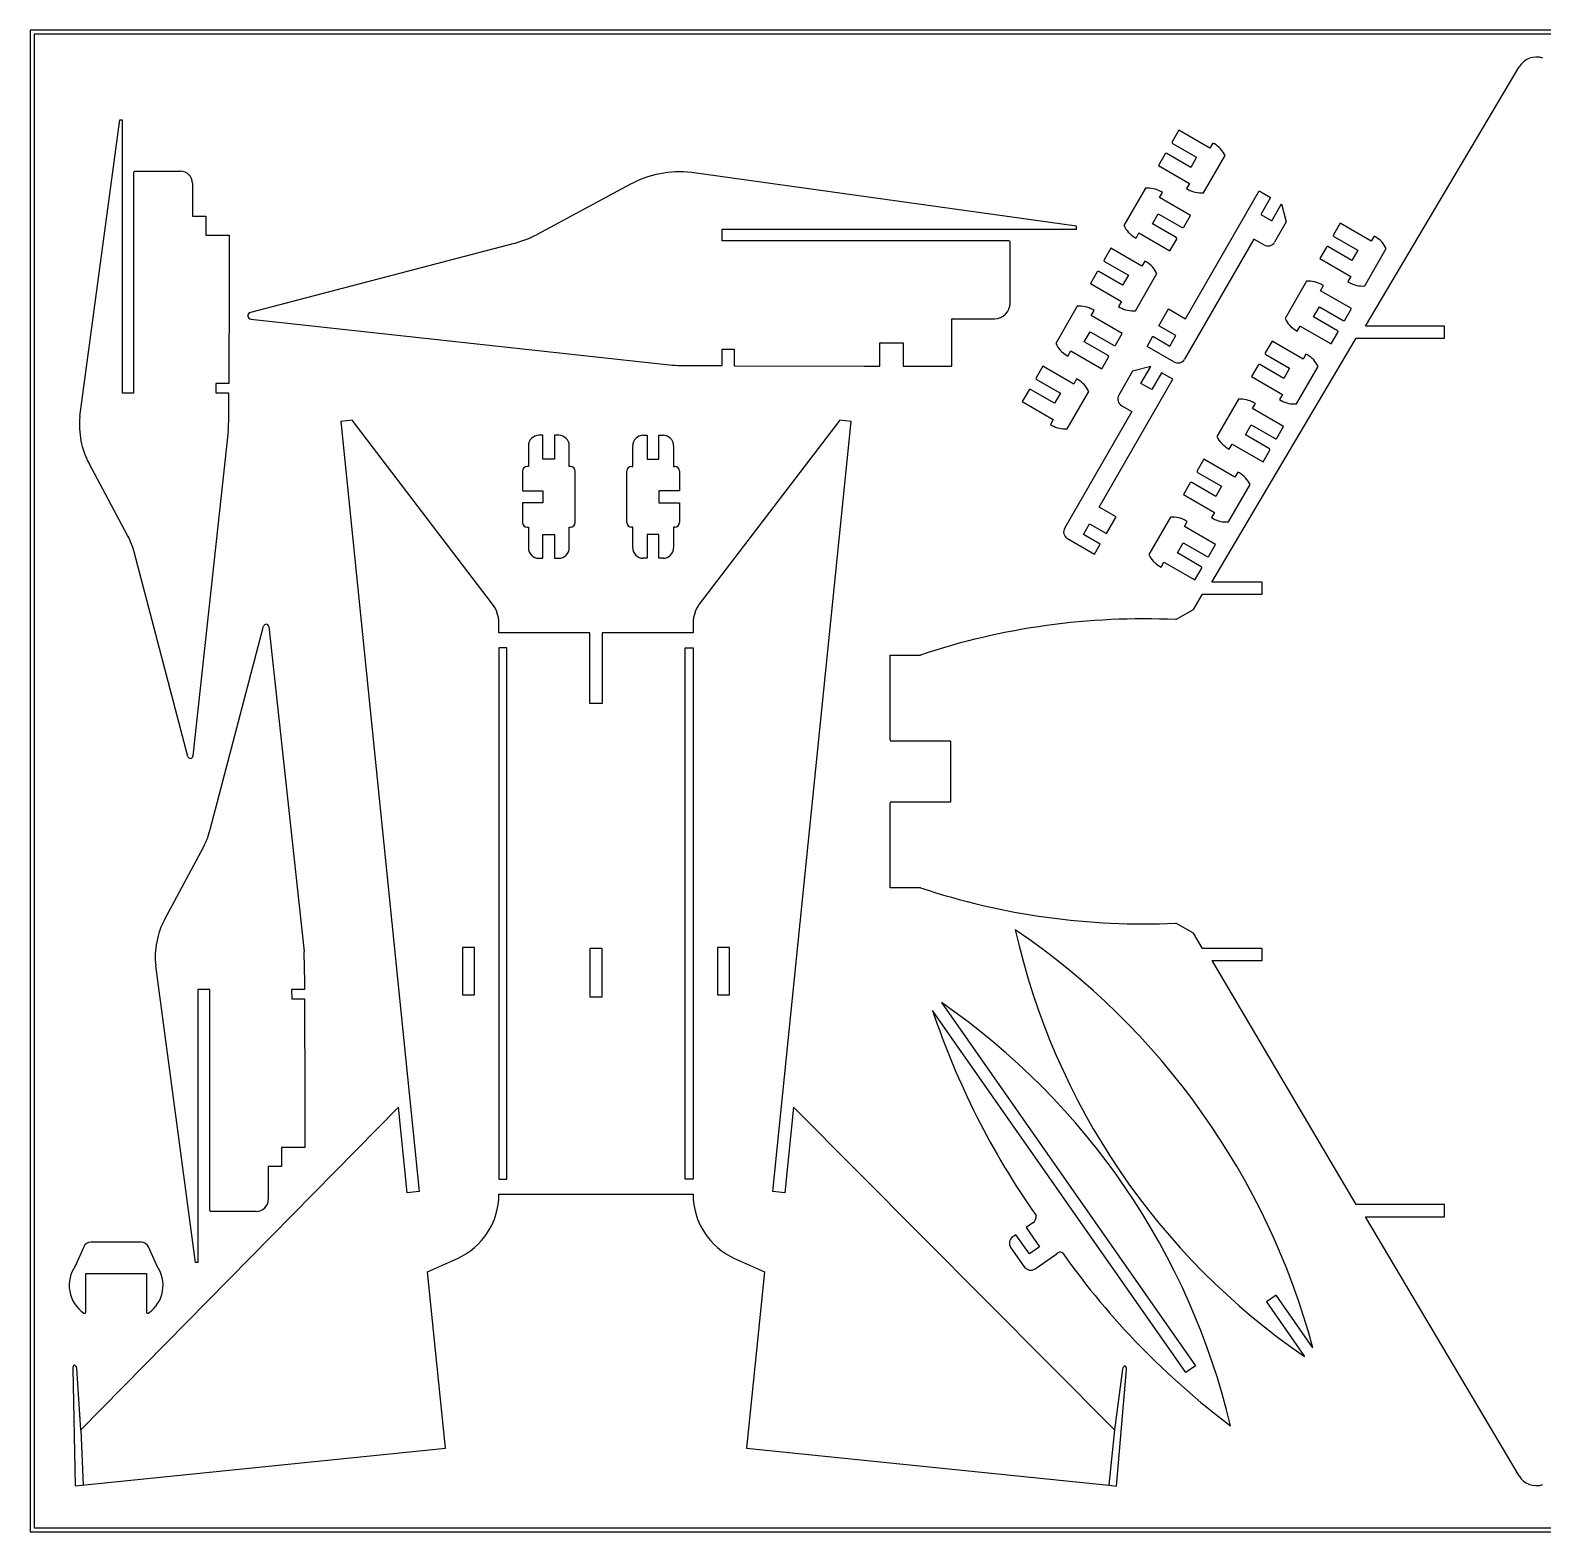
# Model space of a CAD drawing. Extents: x 0 to 250, y 0 to 125.
# Drawn here: x 0 to 125.5, y 0 to 124.6 of the extents above; entities that cross this region are included whole.
import ezdxf

# ---------------------------------------------------------------- set-up
doc = ezdxf.new("R2010")
doc.units = 0
for name, color, linetype in [('RED', 1, 'CONTINUOUS'), ('WHITE', 7, 'CONTINUOUS'), ('YELLOW', 2, 'CONTINUOUS')]:
    doc.layers.add(name, color=color, linetype=linetype)

msp = doc.modelspace()

# ---------------------------------------------------------------- linework, layer by layer
at = {"layer": 'RED', "linetype": 'CONTINUOUS'}
for p, q in [((249.90021, 124.579093), (0, 124.579093)), ((0, 124.579093), (0, 0)), ((0, 0), (249.90021, 0))]:
    msp.add_line(p, q, dxfattribs=at)
at = {"layer": 'WHITE', "linetype": 'CONTINUOUS'}
for p, q in [((0.322889, 124.256204), (0.322889, 0.322889)), ((249.577321, 124.256204), (0.322889, 124.256204)), ((110.80655, 100.037583), (123.556432, 121.539239)), ((4.122353, 92.520671), (7.427592, 117.134799)), ((7.427592, 117.134799), (7.625664, 117.134799)), ((7.625664, 117.134799), (7.625664, 94.486551)), ((95.331614, 116.287939), (94.774631, 115.323216)), ((97.904207, 114.802652), (95.331614, 116.287939)), ((94.193432, 114.31655), (93.636449, 113.351827)), ((96.311124, 113.205751), (94.325754, 114.352005)), ((94.810087, 115.190894), (96.795457, 114.04464)), ((98.146373, 115.222096), (97.904207, 114.802652)), ((98.272206, 115.149446), (98.146373, 115.222096)), ((93.636449, 113.351827), (96.209042, 111.86654)), ((96.795457, 114.04464), (96.311124, 113.205751)), ((97.371769, 111.090686), (99.15748, 114.183627)), ((8.607245, 94.486551), (8.607245, 112.810153)), ((8.681832, 112.88474), (12.470401, 112.88474)), ((13.464898, 111.890244), (13.464898, 109.155893)), ((49.819064, 111.800506), (42.059578, 107.645925)), ((86.837552, 108.336742), (54.871151, 112.782318)), ((96.209042, 111.86654), (95.966875, 111.447095)), ((92.550543, 111.470983), (90.764832, 108.378041)), ((93.71327, 110.695128), (93.955436, 111.114573)), ((96.285863, 109.209841), (93.71327, 110.695128)), ((93.955436, 111.114573), (93.829603, 111.187223)), ((95.875312, 100.646192), (101.99405, 111.244157)), ((95.966875, 111.447095), (96.092709, 111.374445)), ((101.99405, 111.244157), (102.944791, 110.695246)), ((102.944791, 110.695246), (102.13757, 109.297098)), ((93.126855, 108.517028), (93.611187, 109.355917)), ((93.611187, 109.355917), (95.596558, 108.209663)), ((95.72888, 108.245119), (96.285863, 109.209841)), ((102.13757, 109.297098), (103.032385, 108.780476)), ((103.032385, 108.780476), (103.839606, 110.178625)), ((103.839606, 110.178625), (104.241436, 108.678973)), ((13.464898, 109.155893), (14.56444, 109.155893)), ((14.56444, 109.155893), (14.56444, 107.58222)), ((57.424243, 107.11084), (57.424243, 108.079506)), ((57.424243, 108.079506), (86.837552, 108.079506)), ((86.837552, 108.079506), (86.837552, 108.336742)), ((95.112225, 107.370774), (93.126855, 108.517028)), ((104.241436, 108.678973), (103.272771, 107.001195)), ((108.709015, 108.564492), (108.152032, 107.59977)), ((111.281608, 107.079205), (108.709015, 108.564492)), ((14.56444, 107.58222), (16.501772, 107.58222)), ((16.501772, 107.58222), (16.501772, 103.552899)), ((40.153301, 106.89806), (18.266705, 101.165856)), ((81.221129, 107.11084), (57.424243, 107.11084)), ((81.317995, 101.940697), (81.317995, 107.013974)), ((91.650105, 107.412222), (91.775939, 107.339572)), ((91.775939, 107.339572), (92.018105, 107.759017)), ((92.018105, 107.759017), (94.590698, 106.273729)), ((94.590698, 106.273729), (95.147681, 107.238452)), ((101.551734, 107.249157), (95.804318, 97.294341)), ((102.390623, 106.764824), (101.551734, 107.249157)), ((108.187488, 107.467448), (110.172859, 106.321194)), ((111.523775, 107.49865), (111.281608, 107.079205)), ((111.649608, 107.426), (111.523775, 107.49865)), ((89.679995, 106.499048), (89.123012, 105.534326)), ((92.252588, 105.013761), (89.679995, 106.499048)), ((107.570833, 106.593103), (107.01385, 105.628381)), ((107.01385, 105.628381), (109.586443, 104.143094)), ((109.688526, 105.482305), (107.703155, 106.628559)), ((110.172859, 106.321194), (109.688526, 105.482305)), ((110.74917, 103.367239), (112.534881, 106.460181)), ((88.541813, 104.527659), (87.98483, 103.562937)), ((90.659506, 103.41686), (88.674135, 104.563115)), ((89.158468, 105.402004), (91.143839, 104.255749)), ((91.143839, 104.255749), (90.659506, 103.41686)), ((91.72015, 101.301795), (93.505861, 104.394737)), ((92.494754, 105.433205), (92.252588, 105.013761)), ((92.620588, 105.360556), (92.494754, 105.433205)), ((16.501772, 103.552899), (16.467954, 95.262259)), ((87.98483, 103.562937), (90.557423, 102.077649)), ((105.927944, 103.747536), (104.142233, 100.654595)), ((107.090671, 102.971682), (107.332838, 103.391127)), ((109.663264, 101.486395), (107.090671, 102.971682)), ((107.332838, 103.391127), (107.207004, 103.463776)), ((109.586443, 104.143094), (109.344277, 103.723649)), ((109.344277, 103.723649), (109.47011, 103.650999)), ((86.898924, 101.682092), (85.113213, 98.58915)), ((90.557423, 102.077649), (90.315257, 101.658205)), ((18.308977, 100.595835), (53.309047, 96.797378)), ((76.475337, 96.70515), (76.475337, 100.649143)), ((76.475337, 100.649143), (80.026441, 100.649143)), ((88.061651, 100.906238), (88.303818, 101.325682)), ((90.634244, 99.42095), (88.061651, 100.906238)), ((88.303818, 101.325682), (88.177984, 101.398332)), ((90.315257, 101.658205), (90.44109, 101.585555)), ((93.669942, 100.055265), (94.477164, 101.453413)), ((94.477164, 101.453413), (95.875312, 100.646192)), ((106.504256, 100.793582), (106.988589, 101.632471)), ((108.489627, 99.647328), (106.504256, 100.793582)), ((106.988589, 101.632471), (108.97396, 100.486217)), ((109.106282, 100.521672), (109.663264, 101.486395)), ((87.475236, 98.728138), (87.959569, 99.567027)), ((87.959569, 99.567027), (89.944939, 98.420772)), ((90.077262, 98.456228), (90.634244, 99.42095)), ((92.685132, 98.349524), (93.169465, 99.188413)), ((93.169465, 99.188413), (94.567614, 98.381192)), ((95.068091, 99.248044), (93.669942, 100.055265)), ((94.567614, 98.381192), (95.068091, 99.248044)), ((105.027507, 99.688776), (105.15334, 99.616126)), ((105.15334, 99.616126), (105.395507, 100.03557)), ((105.395507, 100.03557), (107.9681, 98.550283)), ((107.9681, 98.550283), (108.525082, 99.515006)), ((117.368305, 100.037583), (110.80655, 100.037583)), ((117.368305, 99.030171), (117.368305, 100.037583)), ((57.424243, 96.753178), (57.424243, 98.131642)), ((57.424243, 98.131642), (58.431656, 98.127532)), ((58.431656, 98.127532), (58.431656, 96.749069)), ((70.519912, 96.70515), (70.519912, 98.642482)), ((70.519912, 98.642482), (72.457243, 98.642482)), ((72.457243, 98.642482), (72.457243, 96.70515)), ((86.12432, 97.550682), (86.366487, 97.970126)), ((86.366487, 97.970126), (88.93908, 96.484839)), ((89.460607, 97.581883), (87.475236, 98.728138)), ((94.92217, 97.05797), (92.685132, 98.349524)), ((98.056668, 78.78778), (110.050991, 99.030171)), ((103.057396, 98.775602), (102.500414, 97.81088)), ((105.629989, 97.290315), (103.057396, 98.775602)), ((110.050991, 99.030171), (117.368305, 99.030171)), ((54.204846, 96.76631), (57.424243, 96.753178)), ((58.431656, 96.749069), (69.198721, 96.70515)), ((69.198721, 96.70515), (70.519912, 96.70515)), ((72.457243, 96.70515), (76.475337, 96.70515)), ((84.028376, 96.710158), (83.471394, 95.745435)), ((86.600969, 95.22487), (84.028376, 96.710158)), ((85.998487, 97.623332), (86.12432, 97.550682)), ((88.93908, 96.484839), (89.496062, 97.449561)), ((92.990096, 96.682095), (91.490445, 96.280264)), ((92.182875, 95.283946), (92.990096, 96.682095)), ((101.919214, 96.804213), (101.362232, 95.83949)), ((104.036907, 95.693414), (102.051537, 96.839668)), ((102.535869, 97.678557), (104.52124, 96.532303)), ((105.097552, 93.578349), (106.883263, 96.671291)), ((105.872156, 97.709759), (105.629989, 97.290315)), ((105.997989, 97.637109), (105.872156, 97.709759)), ((83.506849, 95.613113), (85.49222, 94.466859)), ((86.843136, 95.644315), (86.600969, 95.22487)), ((86.968969, 95.571665), (86.843136, 95.644315)), ((88.716914, 85.018598), (94.835652, 95.616562)), ((91.490445, 96.280264), (90.350012, 94.304977)), ((93.884911, 96.165473), (93.07769, 94.767325)), ((94.835652, 95.616562), (93.884911, 96.165473)), ((101.362232, 95.83949), (103.934825, 94.354203)), ((104.52124, 96.532303), (104.036907, 95.693414)), ((7.625664, 94.486551), (8.607245, 94.486551)), ((15.406537, 95.262259), (15.403373, 94.486551)), ((15.403373, 94.486551), (16.46479, 94.486551)), ((16.467954, 95.262259), (15.406537, 95.262259)), ((16.46479, 94.486551), (16.454679, 92.007616)), ((82.890194, 94.738768), (82.333212, 93.774046)), ((85.007887, 93.62797), (83.022517, 94.774224)), ((85.49222, 94.466859), (85.007887, 93.62797)), ((86.068532, 91.512904), (87.854243, 94.605846)), ((93.07769, 94.767325), (92.182875, 95.283946)), ((103.934825, 94.354203), (103.692658, 93.934758)), ((82.333212, 93.774046), (84.905805, 92.288759)), ((91.425272, 92.938496), (85.849623, 83.281189)), ((90.586383, 93.422829), (91.425272, 92.938496)), ((100.276326, 93.958646), (98.490615, 90.865704)), ((101.439053, 93.182791), (101.681219, 93.602236)), ((104.011646, 91.697504), (101.439053, 93.182791)), ((101.681219, 93.602236), (101.555386, 93.674886)), ((103.692658, 93.934758), (103.818492, 93.862109)), ((26.720675, 92.222717), (25.774382, 92.126336)), ((25.774382, 92.126336), (32.281899, 28.234351)), ((38.377151, 76.948714), (26.720675, 92.222717)), ((67.185066, 92.222717), (55.52859, 76.948714)), ((61.623842, 28.234351), (68.131359, 92.126336)), ((68.131359, 92.126336), (67.185066, 92.222717)), ((84.905805, 92.288759), (84.663638, 91.869314)), ((84.663638, 91.869314), (84.789472, 91.796664)), ((100.852637, 91.004691), (101.33697, 91.84358)), ((101.33697, 91.84358), (103.322341, 90.697326)), ((103.454663, 90.732782), (104.011646, 91.697504)), ((16.430756, 91.31785), (13.505944, 64.367796)), ((42.553005, 90.971808), (42.213972, 90.971808)), ((42.553005, 88.995469), (42.553005, 90.971808)), ((43.860704, 90.971808), (43.521671, 90.971808)), ((43.521671, 90.971808), (43.521671, 88.995469)), ((50.873085, 90.971808), (51.212118, 90.971808)), ((51.212118, 90.971808), (51.212118, 88.995469)), ((52.180783, 88.995469), (52.180783, 90.971808)), ((52.180783, 90.971808), (52.519816, 90.971808)), ((102.838008, 89.858437), (100.852637, 91.004691)), ((41.342173, 90.100009), (41.342173, 88.390053)), ((44.732503, 88.390053), (44.732503, 90.100009)), ((50.001286, 88.390053), (50.001286, 90.100009)), ((53.391616, 90.100009), (53.391616, 88.390053)), ((99.375888, 89.899885), (99.501722, 89.827235)), ((99.501722, 89.827235), (99.743888, 90.24668)), ((99.743888, 90.24668), (102.316481, 88.761393)), ((102.316481, 88.761393), (102.873464, 89.726115)), ((8.077375, 82.655759), (4.878347, 88.630563)), ((40.85784, 88.002587), (40.85784, 86.372)), ((41.342173, 88.390053), (41.245306, 88.390053)), ((43.521671, 88.995469), (42.553005, 88.995469)), ((44.829369, 88.390053), (44.732503, 88.390053)), ((45.216835, 83.740459), (45.216835, 88.002587)), ((49.516953, 83.740459), (49.516953, 88.002587)), ((49.904419, 88.390053), (50.001286, 88.390053)), ((51.212118, 88.995469), (52.180783, 88.995469)), ((53.391616, 88.390053), (53.488482, 88.390053)), ((53.875948, 88.002587), (53.875948, 86.372)), ((97.405778, 88.986711), (96.848795, 88.021989)), ((96.884251, 87.889667), (98.869621, 86.743412)), ((99.978371, 87.501424), (97.405778, 88.986711)), ((100.220537, 87.920869), (99.978371, 87.501424)), ((100.346371, 87.848219), (100.220537, 87.920869)), ((96.267596, 87.015322), (95.710613, 86.0506)), ((98.385289, 85.904523), (96.399918, 87.050778)), ((98.869621, 86.743412), (98.385289, 85.904523)), ((99.445933, 83.789458), (101.231644, 86.8824)), ((40.85784, 86.372), (42.553005, 86.372)), ((42.553005, 85.371046), (40.85784, 85.371046)), ((40.85784, 85.371046), (40.85784, 83.740459)), ((42.553005, 86.372), (42.553005, 85.371046)), ((53.875948, 86.372), (52.180783, 86.372)), ((52.180783, 86.372), (52.180783, 85.371046)), ((52.180783, 85.371046), (53.875948, 85.371046)), ((53.875948, 85.371046), (53.875948, 83.740459)), ((95.710613, 86.0506), (98.283206, 84.565312)), ((90.115063, 84.211376), (88.716914, 85.018598)), ((89.307841, 82.813228), (90.115063, 84.211376)), ((94.624707, 84.169755), (92.838996, 81.076813)), ((98.283206, 84.565312), (98.04104, 84.145868)), ((98.04104, 84.145868), (98.166873, 84.073218)), ((41.245306, 83.352992), (41.342173, 83.352992)), ((41.342173, 83.352992), (41.342173, 81.641329)), ((44.732503, 81.641329), (44.732503, 83.352992)), ((44.732503, 83.352992), (44.829369, 83.352992)), ((50.001286, 83.352992), (49.904419, 83.352992)), ((50.001286, 81.641329), (50.001286, 83.352992)), ((53.488482, 83.352992), (53.391616, 83.352992)), ((53.391616, 83.352992), (53.391616, 81.641329)), ((87.409216, 82.753597), (87.909693, 83.620449)), ((87.909693, 83.620449), (89.307841, 82.813228)), ((95.787434, 83.393901), (96.029601, 83.813345)), ((98.360027, 81.908614), (95.787434, 83.393901)), ((96.029601, 83.813345), (95.903767, 83.885995)), ((42.553005, 80.76953), (42.553005, 82.747576)), ((42.553005, 82.747576), (43.521671, 82.747576)), ((43.521671, 82.747576), (43.521671, 80.76953)), ((52.180783, 82.747576), (51.212118, 82.747576)), ((51.212118, 82.747576), (51.212118, 80.76953)), ((52.180783, 80.76953), (52.180783, 82.747576)), ((86.085994, 82.399041), (88.323031, 81.107487)), ((88.807364, 81.946376), (87.409216, 82.753597)), ((88.323031, 81.107487), (88.807364, 81.946376)), ((95.201019, 81.215801), (95.685352, 82.05469)), ((95.685352, 82.05469), (97.670722, 80.908436)), ((97.803044, 80.943891), (98.360027, 81.908614)), ((13.067028, 64.335247), (8.653231, 81.187925)), ((42.213972, 80.76953), (42.553005, 80.76953)), ((43.521671, 80.76953), (43.860704, 80.76953)), ((51.212118, 80.76953), (50.873085, 80.76953)), ((52.519816, 80.76953), (52.180783, 80.76953)), ((93.850103, 80.038345), (94.092269, 80.457789)), ((94.092269, 80.457789), (96.664862, 78.972502)), ((97.186389, 80.069547), (95.201019, 81.215801)), ((93.72427, 80.110995), (93.850103, 80.038345)), ((96.664862, 78.972502), (97.221845, 79.937224)), ((102.229049, 78.78778), (98.056668, 78.78778)), ((102.229049, 77.780368), (102.229049, 78.78778)), ((96.54555, 76.521103), (97.301109, 77.780368)), ((97.301109, 77.780368), (102.229049, 77.780368)), ((38.893573, 74.593003), (38.893573, 75.420789)), ((55.012168, 75.420789), (55.012168, 74.593003)), ((95.067254, 75.681592), (96.54555, 76.521103)), ((14.943222, 58.277048), (19.357019, 75.129727)), ((19.795935, 75.097177), (22.720747, 48.147123)), ((46.449164, 74.593003), (38.893573, 74.593003)), ((46.449164, 68.716432), (46.449164, 74.593003)), ((55.012168, 74.593003), (47.456577, 74.593003)), ((47.456577, 74.593003), (47.456577, 68.716432)), ((39.565181, 73.333738), (38.893573, 73.333738)), ((38.893573, 73.333738), (38.893573, 29.259452)), ((39.565181, 29.259452), (39.565181, 73.333738)), ((54.34056, 29.259452), (54.34056, 73.333738)), ((54.34056, 73.333738), (55.012168, 73.333738)), ((55.012168, 73.333738), (55.012168, 29.259452)), ((71.360244, 65.704337), (71.360244, 72.743307)), ((71.360244, 72.743307), (73.878775, 72.743307)), ((47.456577, 68.716432), (46.449164, 68.716432)), ((76.397305, 65.60747), (71.457111, 65.60747)), ((76.397305, 60.570409), (76.397305, 65.60747)), ((71.360244, 53.434572), (71.360244, 60.473542)), ((71.457111, 60.570409), (76.397305, 60.570409)), ((11.168338, 50.83441), (14.367366, 56.809214)), ((73.878775, 53.434572), (71.360244, 53.434572)), ((96.54555, 49.656776), (95.067254, 50.496286)), ((97.301109, 48.397511), (96.54555, 49.656776)), ((36.878748, 48.475392), (35.871336, 48.475392)), ((35.871336, 48.475392), (35.871336, 44.536151)), ((36.878748, 44.536151), (36.878748, 48.475392)), ((47.476466, 48.391114), (46.429275, 48.391114)), ((46.429275, 48.391114), (46.429275, 44.386264)), ((47.476466, 44.386264), (47.476466, 48.391114)), ((58.034405, 48.475392), (57.026993, 48.475392)), ((57.026993, 48.475392), (57.026993, 44.536151)), ((58.034405, 44.536151), (58.034405, 48.475392)), ((102.229049, 48.397511), (97.301109, 48.397511)), ((102.229049, 47.38687), (102.229049, 48.397511)), ((13.717583, 22.330174), (10.412344, 46.944303)), ((22.74467, 47.457358), (22.754781, 44.978422)), ((110.050991, 27.147708), (98.081854, 47.38687)), ((98.081854, 47.38687), (102.229049, 47.38687)), ((14.897236, 44.978422), (13.915655, 44.978422)), ((13.915655, 44.978422), (13.915655, 22.330174)), ((14.897236, 26.65482), (14.897236, 44.978422)), ((22.754781, 44.978422), (21.693364, 44.978422)), ((21.693364, 44.978422), (21.696528, 44.202715)), ((21.696528, 44.202715), (22.757945, 44.202715)), ((22.757945, 44.202715), (22.791763, 35.912074)), ((35.871336, 44.536151), (36.878748, 44.536151)), ((46.429275, 44.386264), (47.476466, 44.386264)), ((57.026993, 44.536151), (58.034405, 44.536151)), ((95.916918, 13.214379), (74.889642, 43.244441)), ((75.616262, 43.906795), (96.715692, 13.773686)), ((30.556615, 35.231382), (4.208331, 8.462144)), ((22.791763, 35.912074), (22.791763, 31.882754)), ((31.279672, 28.132273), (30.556615, 35.231382)), ((63.349126, 35.231382), (62.626069, 28.132273)), ((89.986666, 8.441888), (63.349126, 35.231382)), ((22.791763, 31.882754), (20.854431, 31.882754)), ((20.854431, 31.882754), (20.854431, 30.30908)), ((20.854431, 30.30908), (19.754889, 30.30908)), ((19.754889, 30.30908), (19.754889, 27.57473)), ((38.893573, 29.259452), (39.565181, 29.259452)), ((55.012168, 29.259452), (54.34056, 29.259452)), ((32.281899, 28.234351), (31.279672, 28.132273)), ((38.893573, 28.000187), (55.012168, 28.000187)), ((62.626069, 28.132273), (61.623842, 28.234351)), ((18.760392, 26.580233), (14.971823, 26.580233)), ((117.368305, 27.147708), (110.050991, 27.147708)), ((117.368305, 26.140296), (117.368305, 27.147708)), ((83.203269, 25.624965), (82.653662, 25.240126)), ((82.653662, 25.240126), (83.766028, 23.651503)), ((123.556432, 4.63864), (110.80655, 26.140296)), ((110.80655, 26.140296), (117.368305, 26.140296)), ((9.223343, 24.019791), (5.030978, 24.019791)), ((81.807278, 24.647482), (81.542784, 24.46228)), ((82.919644, 23.058859), (81.807278, 24.647482)), ((4.439345, 23.632853), (3.761047, 22.08246)), ((10.493273, 22.08246), (9.814976, 23.632853)), ((32.962424, 21.552837), (35.445015, 22.668885)), ((58.460726, 22.668885), (60.943317, 21.552837)), ((81.384197, 23.562888), (82.495404, 21.975919)), ((83.766028, 23.651503), (82.919644, 23.058859)), ((83.394796, 21.817332), (85.022917, 22.957355)), ((85.022917, 22.957355), (85.270576, 23.138547)), ((4.60863, 18.221623), (4.60863, 21.436683)), ((4.60863, 21.436683), (9.645691, 21.436683)), ((9.645691, 21.436683), (9.645691, 18.221623)), ((13.915655, 22.330174), (13.717583, 22.330174)), ((34.451072, 6.937023), (32.962424, 21.552837)), ((60.943317, 21.552837), (59.454669, 6.937023)), ((103.391784, 19.630859), (102.59301, 19.071551)), ((102.59301, 19.071551), (105.765683, 14.540503)), ((106.454325, 15.257097), (103.391784, 19.630859)), ((3.523157, 13.54581), (3.740518, 3.809097)), ((4.208331, 8.462144), (3.860843, 13.553348)), ((90.654868, 13.500999), (89.986666, 8.441888)), ((90.1598, 3.768588), (90.991405, 13.472158)), ((96.715692, 13.773686), (95.916918, 13.214379)), ((3.740518, 3.809097), (34.451072, 6.937023)), ((59.454669, 6.937023), (89.521486, 3.874662)), ((89.521486, 3.874662), (90.1598, 3.768588)), ((0.322889, 0.322889), (249.577321, 0.322889))]:
    msp.add_line(p, q, dxfattribs=at)
for centre, radius, start, end in [((124.99618, 120.67539), 1.67902, 71.565051, 149.036243), ((94.27732, 114.268116), 0.096867, 60, 150), ((94.85852, 115.274783), 0.096867, 150, 240), ((97.182458, 113.261946), 2.179498, 25.017002, 60), ((8.681832, 112.810153), 0.074587, 90, 180), ((12.470401, 111.890244), 0.994497, 0, 90), ((53.934126, 104.11483), 8.717991, 83.829825, 118.165471), ((92.739854, 109.299722), 2.179498, 60, 94.982998), ((97.182458, 113.261946), 2.179498, -120, -85.017002), ((92.739854, 109.299722), 2.179498, -154.982998, -120), ((95.644991, 108.293552), 0.096867, -120, -30), ((37.944516, 115.331602), 8.717991, -75.323607, -61.834529), ((81.221129, 107.013974), 0.096867, 0, 90), ((95.063792, 107.286885), 0.096867, -30, 60), ((102.713511, 107.324084), 0.645777, -120, -30), ((108.235921, 107.551337), 0.096867, 150, 240), ((110.559859, 105.538499), 2.179498, 25.017002, 60), ((89.206901, 105.485893), 0.096867, 150, 240), ((107.654722, 106.54467), 0.096867, 60, 150), ((88.625702, 104.479226), 0.096867, 60.000001, 150), ((91.530839, 103.473055), 2.179498, 25.017002, 60), ((106.117256, 101.576276), 2.179498, 60, 94.982998), ((110.559859, 105.538499), 2.179498, -120, -85.017002), ((80.026441, 101.940697), 1.291554, -90, 0), ((87.088236, 99.510832), 2.179498, 60, 94.982998), ((18.340331, 100.884738), 0.2906, 104.676393, 263.806095), ((91.530839, 103.473055), 2.179498, -120, -85.017002), ((106.117256, 101.576276), 2.179498, -154.982998, -120), ((109.022393, 100.570106), 0.096867, -120, -30), ((108.441193, 99.563439), 0.096867, -30.000001, 60), ((87.088236, 99.510832), 2.179498, -154.982998, -120), ((89.993373, 98.504661), 0.096867, -120.000001, -30), ((54.264617, 111.419726), 14.653538, -93.738962, -90.233705), ((89.412173, 97.497995), 0.096867, -30, 60), ((95.245058, 97.617229), 0.645777, -120, -30), ((102.003103, 96.755779), 0.096867, 60, 150), ((102.584303, 97.762446), 0.096867, 150, 240), ((104.90824, 95.749609), 2.179498, 25.017002, 60), ((83.555283, 95.697002), 0.096867, 150, 240), ((85.87922, 93.684165), 2.179498, 25.017002, 60), ((82.974083, 94.690335), 0.096867, 60, 150), ((90.909271, 93.982088), 0.645777, 150, 240), ((100.465637, 91.787386), 2.179498, 60, 94.982998), ((104.90824, 95.749609), 2.179498, -120, -85.017002), ((10.796318, 91.799161), 6.712853, 173.829825, 208.165471), ((5.171548, 92.053639), 11.283225, -3.738962, -0.233705), ((85.87922, 93.684165), 2.179498, -120, -85.017002), ((42.213972, 90.100009), 0.871799, 90, 180), ((43.860704, 90.100009), 0.871799, 0, 90), ((50.873085, 90.100009), 0.871799, 90, 180), ((52.519816, 90.100009), 0.871799, 0, 90), ((100.465637, 91.787386), 2.179498, -154.982998, -120), ((103.370774, 90.781215), 0.096867, -120.000001, -30), ((102.789575, 89.774548), 0.096867, -30, 60), ((41.245306, 88.002587), 0.387466, 90, 180), ((44.829369, 88.002587), 0.387466, 0, 90), ((49.904419, 88.002587), 0.387466, 90, 180), ((53.488482, 88.002587), 0.387466, 0, 90), ((96.932684, 87.973556), 0.096867, 150, 240), ((96.351485, 86.966889), 0.096867, 60, 150), ((99.256622, 85.960718), 2.179498, 25.017002, 60), ((94.814018, 81.998495), 2.179498, 60, 94.982998), ((41.245306, 83.740459), 0.387466, 180, 270), ((44.829369, 83.740459), 0.387466, -90, 0), ((49.904419, 83.740459), 0.387466, 180, 270), ((53.488482, 83.740459), 0.387466, -90, 0), ((86.408882, 82.9583), 0.645777, 150, 240), ((99.256622, 85.960718), 2.179498, -120, -85.017002), ((2.159404, 79.487161), 6.712853, 14.676393, 28.165471), ((42.213972, 81.641329), 0.871799, 180, 270), ((43.860704, 81.641329), 0.871799, -90, 0), ((50.873085, 81.641329), 0.871799, 180, 270), ((52.519816, 81.641329), 0.871799, -90, 0), ((94.814018, 81.998495), 2.179498, -154.982998, -120), ((97.719156, 80.992324), 0.096867, -120, -30), ((97.137956, 79.985658), 0.096867, -29.999999, 60), ((36.375042, 75.420789), 2.518531, 0, 37.349349), ((57.530699, 75.420789), 2.518531, 142.650651, 180), ((92.374534, 17.233246), 58.510341, 87.362244, 108.427893), ((19.57348, 75.073035), 0.223762, 6.193905, 165.323607), ((71.457111, 65.704337), 0.096867, 180, 270), ((13.283489, 64.391939), 0.223762, -165.323607, -6.193905), ((71.457111, 60.473542), 0.096867, 90, 180), ((8.449395, 59.977812), 6.712853, -28.165471, -14.676393), ((92.374534, 108.944633), 58.510341, -108.427893, -87.362244), ((17.086309, 47.665812), 6.712853, 151.834529, 186.170175), ((47.354521, -0.678784), 61.210613, 15.090539, 55.810152), ((138.738074, 62.749193), 58.405961, -167.344801, -124.370222), ((11.461539, 47.411334), 11.283225, 0.233705, 3.738962), ((137.272903, 64.071301), 65.767997, -161.538241, -144.888556), ((41.919066, -4.869161), 59.284019, 13.325084, 55.361084), ((33.048328, 28.000187), 5.845244, -65.7937, 0), ((60.857413, 28.000187), 5.845244, 180, 245.7937), ((14.971823, 26.65482), 0.074587, 180, 270), ((18.760392, 27.57473), 0.994497, -90, 0), ((82.832867, 26.153955), 0.645777, -55, 7.980393), ((5.030978, 23.374014), 0.645777, 90, 156.370622), ((9.223343, 23.374014), 0.645777, 23.629378, 90), ((81.913186, 23.933291), 0.645777, 125, 215), ((85.46123, 22.877955), 0.322889, 37.388673, 126.189932), ((138.762991, 60.774462), 65.077785, -144.597725, -126.990252), ((6.013595, 20.448445), 2.7828, 144.042599, 236.003159), ((8.240725, 20.448445), 2.7828, -56.003159, 35.957401), ((83.024394, 22.346322), 0.645777, -145, -55), ((4.511763, 18.221623), 0.096867, -123.996841, 0), ((9.742558, 18.221623), 0.096867, 180, 303.996841), ((3.860843, 13.553348), 0.33777, 125.815626, 181.278851), ((3.524811, 13.519123), 0.33777, 5.815627, 65.815626), ((90.988069, 13.445629), 0.33777, 110.564893, 170.564892), ((90.654868, 13.500999), 0.33777, -4.898332, 50.564893), ((124.99618, 5.502489), 1.67902, -149.036243, -71.565051)]:
    msp.add_arc(centre, radius, start, end, dxfattribs=at)
at = {"layer": 'YELLOW', "linetype": 'CONTINUOUS'}
for p, q in [((4.208331, 8.462144), (4.384255, 3.874662)), ((89.986666, 8.441888), (89.521486, 3.874662))]:
    msp.add_line(p, q, dxfattribs=at)

doc.saveas('drawing.dxf')
